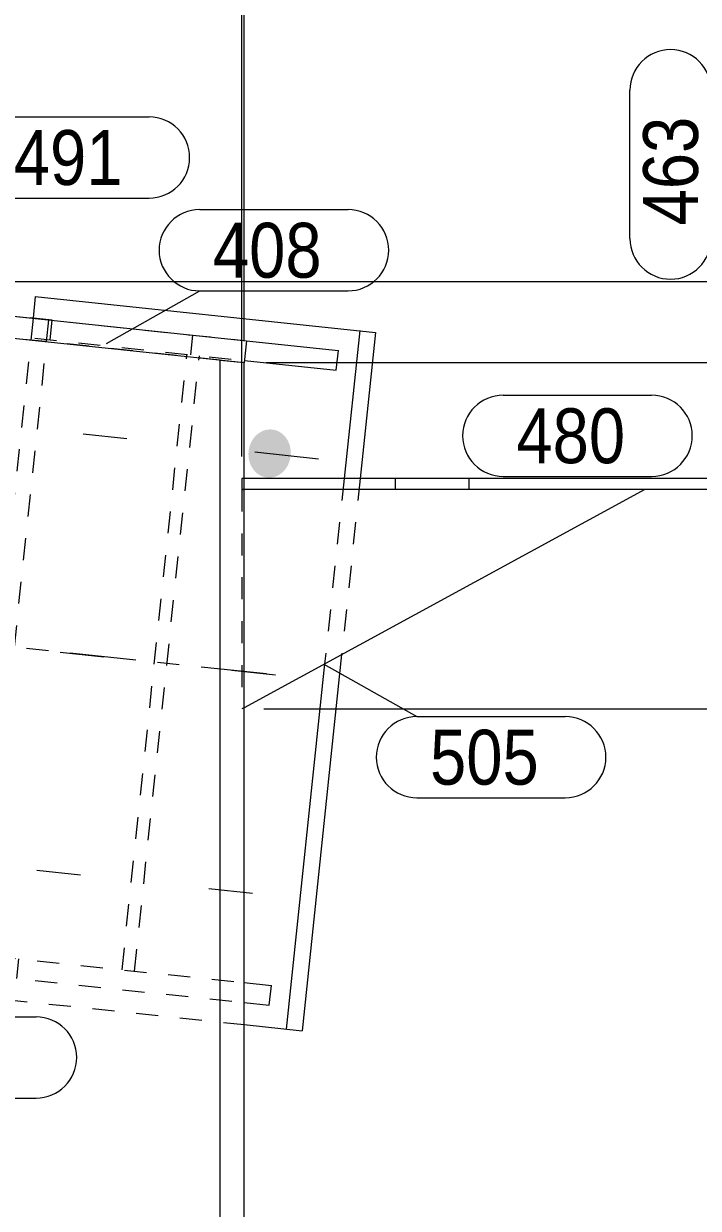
# Model space of a CAD drawing. Header units: millimetres. Extents: x 2 to 579, y 0 to 825.
# Drawn here: x 303.3 to 334, y 637.2 to 691.2 of the extents above; entities that cross this region are included whole.
import ezdxf

# ---------------------------------------------------------------- set-up
doc = ezdxf.new("R2010")
doc.units = ezdxf.units.MM
for name, pattern in [('XKITLINE00', [0]), ('XKITLINE01', [4, 1, -1, 1, -1]), ('XKITLINE02', [4, 2, -2]), ('XKITLINE03', [6, 3, -1, 1, -1])]:
    doc.linetypes.add(name, pattern=pattern)
for name, color, linetype, lineweight in [('Bolt', 3, 'Continuous', 0), ('Dimensions', 7, 'Continuous', 0), ('Part', 2, 'Continuous', 0), ('PartMark', 7, 'Continuous', 0)]:
    doc.layers.add(name, color=color, linetype=linetype, lineweight=lineweight)
doc.styles.add('ARIAL', font='ARIAL.TTF')

# ---------------------------------------------------------------- blocks, each defined once
blk = doc.blocks.new('*A17')
at = {"layer": 'Bolt'}
blk.add_hatch(color=3, dxfattribs=at).paths.add_polyline_path([(315.423, 671.507), (315.419, 671.48), (315.415, 671.454), (315.41, 671.427), (315.405, 671.401), (315.399, 671.374), (315.392, 671.348), (315.385, 671.322), (315.378, 671.296), (315.37, 671.271), (315.361, 671.246), (315.352, 671.221), (315.342, 671.196), (315.332, 671.171), (315.321, 671.147), (315.309, 671.123), (315.297, 671.099), (315.285, 671.076), (315.272, 671.053), (315.259, 671.03), (315.245, 671.008), (315.231, 670.986), (315.216, 670.964), (315.201, 670.943), (315.185, 670.922), (315.169, 670.902), (315.153, 670.882), (315.136, 670.863), (315.119, 670.844), (315.101, 670.825), (315.083, 670.807), (315.065, 670.79), (315.046, 670.773), (315.027, 670.756), (315.007, 670.74), (314.987, 670.725), (314.967, 670.71), (314.947, 670.696), (314.926, 670.682), (314.905, 670.669), (314.884, 670.656), (314.863, 670.644), (314.841, 670.633), (314.819, 670.622), (314.797, 670.612), (314.774, 670.603), (314.752, 670.594), (314.729, 670.585), (314.706, 670.578), (314.683, 670.571), (314.66, 670.564), (314.637, 670.558), (314.614, 670.553), (314.59, 670.549), (314.567, 670.545), (314.543, 670.542), (314.52, 670.54), (314.496, 670.538), (314.472, 670.537), (314.449, 670.536), (314.425, 670.536), (314.402, 670.537), (314.378, 670.539), (314.354, 670.541), (314.331, 670.543), (314.308, 670.547), (314.284, 670.551), (314.261, 670.556), (314.238, 670.561), (314.215, 670.567), (314.193, 670.574), (314.17, 670.581), (314.148, 670.589), (314.125, 670.598), (314.104, 670.607), (314.082, 670.617), (314.06, 670.628), (314.039, 670.639), (314.018, 670.65), (313.997, 670.663), (313.977, 670.675), (313.957, 670.689), (313.937, 670.703), (313.917, 670.717), (313.898, 670.733), (313.879, 670.748), (313.861, 670.764), (313.843, 670.781), (313.825, 670.798), (313.807, 670.816), (313.79, 670.834), (313.774, 670.853), (313.758, 670.872), (313.742, 670.892), (313.727, 670.912), (313.712, 670.932), (313.698, 670.953), (313.684, 670.975), (313.67, 670.996), (313.657, 671.019), (313.645, 671.041), (313.633, 671.064), (313.621, 671.087), (313.61, 671.111), (313.6, 671.135), (313.59, 671.159), (313.581, 671.183), (313.572, 671.208), (313.564, 671.233), (313.556, 671.258), (313.549, 671.284), (313.542, 671.309), (313.536, 671.335), (313.53, 671.361), (313.525, 671.387), (313.521, 671.414), (313.517, 671.44), (313.514, 671.467), (313.511, 671.493), (313.509, 671.52), (313.508, 671.547), (313.507, 671.574), (313.506, 671.601), (313.507, 671.628), (313.507, 671.655), (313.509, 671.682), (313.511, 671.709), (313.513, 671.735), (313.516, 671.762), (313.52, 671.789), (313.524, 671.816), (313.529, 671.842), (313.535, 671.869), (313.541, 671.895), (313.547, 671.921), (313.554, 671.947), (313.562, 671.973), (313.57, 671.998), (313.579, 672.024), (313.588, 672.049), (313.598, 672.074), (313.608, 672.098), (313.619, 672.122), (313.63, 672.146), (313.642, 672.17), (313.655, 672.194), (313.667, 672.217), (313.681, 672.239), (313.694, 672.262), (313.709, 672.284), (313.723, 672.305), (313.739, 672.326), (313.754, 672.347), (313.77, 672.367), (313.787, 672.387), (313.804, 672.407), (313.821, 672.426), (313.839, 672.444), (313.857, 672.462), (313.875, 672.479), (313.894, 672.496), (313.913, 672.513), (313.932, 672.529), (313.952, 672.544), (313.972, 672.559), (313.993, 672.573), (314.013, 672.587), (314.034, 672.6), (314.056, 672.613), (314.077, 672.625), (314.099, 672.636), (314.121, 672.647), (314.143, 672.657), (314.165, 672.667), (314.188, 672.676), (314.21, 672.684), (314.233, 672.692), (314.256, 672.699), (314.279, 672.705), (314.303, 672.711), (314.326, 672.716), (314.349, 672.72), (314.373, 672.724), (314.396, 672.727), (314.42, 672.73), (314.444, 672.731), (314.467, 672.733), (314.491, 672.733), (314.515, 672.733), (314.538, 672.732), (314.562, 672.731), (314.585, 672.729), (314.609, 672.726), (314.632, 672.722), (314.655, 672.718), (314.678, 672.713), (314.701, 672.708), (314.724, 672.702), (314.747, 672.695), (314.77, 672.688), (314.792, 672.68), (314.814, 672.671), (314.836, 672.662), (314.858, 672.652), (314.879, 672.642), (314.901, 672.631), (314.922, 672.619), (314.942, 672.607), (314.963, 672.594), (314.983, 672.58), (315.003, 672.566), (315.022, 672.552), (315.042, 672.537), (315.061, 672.521), (315.079, 672.505), (315.097, 672.488), (315.115, 672.471), (315.132, 672.453), (315.149, 672.435), (315.166, 672.416), (315.182, 672.397), (315.198, 672.377), (315.213, 672.357), (315.228, 672.337), (315.242, 672.316), (315.256, 672.294), (315.269, 672.273), (315.282, 672.251), (315.295, 672.228), (315.307, 672.205), (315.318, 672.182), (315.329, 672.158), (315.34, 672.135), (315.35, 672.11), (315.359, 672.086), (315.368, 672.061), (315.376, 672.036), (315.384, 672.011), (315.391, 671.986), (315.398, 671.96), (315.404, 671.934), (315.409, 671.908), (315.414, 671.882), (315.419, 671.856), (315.422, 671.829), (315.426, 671.803), (315.428, 671.776), (315.43, 671.749), (315.432, 671.722), (315.433, 671.695), (315.433, 671.668), (315.433, 671.641), (315.432, 671.614), (315.431, 671.588), (315.429, 671.561), (315.426, 671.534)], flags=17)
at = {"layer": 'Bolt', "color": 3, "linetype": 'XKITLINE02', "lineweight": 0}
for p, q in [((305.968, 672.531), (308.864, 672.226)), ((304.92, 662.586), (307.815, 662.281)), ((312.745, 661.761), (315.641, 661.456)), ((303.871, 652.642), (306.766, 652.336)), ((311.696, 651.816), (314.592, 651.511))]:
    blk.add_line(p, q, dxfattribs=at)
at = {"layer": 'Bolt', "color": 3, "linetype": 'XKITLINE00', "lineweight": 0}
blk.add_line((313.794, 671.706), (316.69, 671.4), dxfattribs=at)
blk = doc.blocks.new('*A19')
at = {"layer": 'Part', "color": 7, "linetype": 'XKITLINE01', "lineweight": 0}
blk.add_line((312.21, 675.895), (279.41, 679.355), dxfattribs=at)
at = {"layer": 'Part', "color": 2, "linetype": 'XKITLINE00', "lineweight": 0}
for p, q in [((312.21, 595.907), (312.21, 675.895)), ((312.21, 675.895), (313.31, 675.779)), ((313.31, 595.907), (313.31, 675.779))]:
    blk.add_line(p, q, dxfattribs=at)
blk = doc.blocks.new('*A21')
at = {"layer": 'Part', "color": 7, "linetype": 'XKITLINE01', "lineweight": 0}
for p, q in [((331.569, 669.996), (313.205, 669.995)), ((313.205, 669.995), (313.205, 659.995)), ((331.568, 669.995), (331.569, 669.996)), ((331.569, 669.996), (331.568, 669.995)), ((313.31, 660.052), (313.205, 659.995))]:
    blk.add_line(p, q, dxfattribs=at)
at = {"layer": 'Part', "color": 2, "linetype": 'XKITLINE00', "lineweight": 0}
blk.add_line((331.568, 669.995), (313.31, 660.052), dxfattribs=at)
blk = doc.blocks.new('*A22')
at = {"layer": 'Part', "color": 7, "linetype": 'XKITLINE01', "lineweight": 0}
for p, q in [((313.31, 670.495), (313.205, 670.495)), ((313.205, 670.495), (313.205, 669.995)), ((323.56, 669.995), (323.56, 670.495)), ((313.205, 669.995), (313.31, 669.995))]:
    blk.add_line(p, q, dxfattribs=at)
at = {"layer": 'Part', "color": 2, "linetype": 'XKITLINE00', "lineweight": 0}
for p, q in [((341.408, 670.495), (313.31, 670.495)), ((320.21, 669.995), (320.21, 670.495)), ((335.125, 669.995), (335.125, 670.495)), ((341.408, 669.995), (341.408, 670.495)), ((341.408, 669.995), (313.31, 669.995))]:
    blk.add_line(p, q, dxfattribs=at)
blk = doc.blocks.new('*A24')
at = {"layer": 'Part', "color": 7, "linetype": 'XKITLINE01', "lineweight": 0}
for p, q in [((278.31, 679.471), (278.415, 680.465)), ((278.415, 680.465), (300.834, 678.101)), ((292.568, 677.967), (278.31, 679.471))]:
    blk.add_line(p, q, dxfattribs=at)
at = {"layer": 'Part', "color": 2, "linetype": 'XKITLINE00', "lineweight": 0}
for p, q in [((300.834, 678.101), (313.415, 676.774)), ((292.568, 677.967), (313.31, 675.779)), ((313.415, 676.774), (313.31, 675.779))]:
    blk.add_line(p, q, dxfattribs=at)
blk = doc.blocks.new('*A40')
at = {"layer": 'Part', "color": 7, "linetype": 'XKITLINE01', "lineweight": 0}
for p, q in [((293.915, 678.83), (293.821, 677.935)), ((304.56, 677.708), (293.915, 678.83)), ((300.834, 678.101), (313.415, 676.774)), ((293.821, 677.935), (313.32, 675.879)), ((304.466, 676.813), (304.56, 677.708)), ((294.146, 649.545), (297.041, 676.992)), ((302.658, 676.4), (297.041, 676.992)), ((301.919, 676.478), (301.982, 677.075)), ((302.721, 676.997), (302.658, 676.4)), ((310.882, 676.136), (310.977, 677.031)), ((294.885, 649.467), (297.78, 676.914)), ((307.746, 648.11), (310.704, 676.154)), ((308.312, 648.05), (311.27, 676.095)), ((285.985, 650.405), (285.891, 649.51)), ((285.985, 650.405), (313.31, 647.523)), ((285.891, 649.51), (313.31, 646.618)), ((301.413, 647.873), (301.508, 648.768)), ((302.952, 647.711), (303.046, 648.606))]:
    blk.add_line(p, q, dxfattribs=at)
at = {"layer": 'Part', "color": 2, "linetype": 'XKITLINE00', "lineweight": 0}
for p, q in [((313.415, 676.774), (317.603, 676.332)), ((313.32, 675.879), (317.508, 675.437)), ((317.508, 675.437), (317.603, 676.332)), ((313.31, 647.523), (314.55, 647.392)), ((314.456, 646.497), (314.55, 647.392)), ((313.31, 646.618), (314.456, 646.497))]:
    blk.add_line(p, q, dxfattribs=at)
at = {"layer": 'Part', "color": 7, "linetype": 'XKITLINE03', "lineweight": 0}
blk.add_line((314.334, 661.593), (291.168, 664.037), dxfattribs=at)
blk = doc.blocks.new('*A41')
at = {"layer": 'Part', "color": 7, "linetype": 'XKITLINE01', "lineweight": 0}
for p, q in [((301.163, 646.894), (304.519, 678.717)), ((303.691, 677.799), (300.439, 646.97)), ((317.866, 670.495), (316.975, 662.048)), ((318.598, 670.495), (317.752, 662.471)), ((300.439, 646.97), (313.31, 645.613))]:
    blk.add_line(p, q, dxfattribs=at)
at = {"layer": 'Part', "color": 2, "linetype": 'XKITLINE00', "lineweight": 0}
for p, q in [((303.795, 678.794), (303.691, 677.799)), ((303.795, 678.794), (319.301, 677.158)), ((318.577, 677.235), (317.866, 670.495)), ((319.301, 677.158), (318.598, 670.495)), ((317.752, 662.471), (315.945, 645.335)), ((316.975, 662.048), (315.221, 645.411)), ((313.31, 645.613), (315.945, 645.335))]:
    blk.add_line(p, q, dxfattribs=at)
blk = doc.blocks.new('*A109')
at = {"layer": 'Dimensions', "color": 7, "linetype": 'XKITLINE00', "lineweight": 0}
blk.add_line((314.205, 659.995), (394.21, 659.995), dxfattribs=at)
blk = doc.blocks.new('*A110')
at = {"layer": 'Dimensions', "color": 7, "linetype": 'XKITLINE00', "lineweight": 0}
blk.add_line((314.205, 659.995), (394.21, 659.995), dxfattribs=at)
blk = doc.blocks.new('*A112')
at = {"layer": 'Dimensions', "color": 7, "linetype": 'XKITLINE00', "lineweight": 0}
blk.add_line((279.31, 679.471), (394.21, 679.471), dxfattribs=at)
blk = doc.blocks.new('*A149')
at = {"layer": 'Dimensions', "color": 7, "linetype": 'XKITLINE00', "lineweight": 0}
for p, q in [((297.56, 689.501), (297.56, 716.777)), ((313.205, 671.495), (313.205, 716.777)), ((298.409, 714.775), (296.712, 713.078)), ((314.053, 714.775), (312.356, 713.078)), ((297.56, 713.927), (313.205, 713.927))]:
    blk.add_line(p, q, dxfattribs=at)
at = {"layer": 'Dimensions', "color": 3}
for p in [(297.56, 713.927), (313.205, 713.927)]:
    blk.add_point(p, dxfattribs=at)
at = {"layer": 'Dimensions', "color": 3, "style": 'ARIAL', "width": 0.85}
blk.add_text('156', height=3, dxfattribs=at).set_placement((302.045, 715.277))
blk = doc.blocks.new('*A152')
at = {"layer": 'Dimensions', "color": 7, "linetype": 'XKITLINE00', "lineweight": 0}
for p, q in [((279.31, 679.471), (366.21, 679.471)), ((314.31, 675.779), (366.21, 675.779))]:
    blk.add_line(p, q, dxfattribs=at)
blk = doc.blocks.new('*A154')
at = {"layer": 'Dimensions', "color": 7, "linetype": 'XKITLINE00', "lineweight": 0}
for p, q in [((295.81, 678.625), (295.81, 704.777)), ((313.31, 676.779), (313.31, 704.777)), ((296.658, 702.775), (294.961, 701.078)), ((314.158, 702.775), (312.461, 701.078)), ((295.81, 701.927), (313.31, 701.927))]:
    blk.add_line(p, q, dxfattribs=at)
at = {"layer": 'Dimensions', "color": 3}
for p in [(295.81, 701.927), (313.31, 701.927)]:
    blk.add_point(p, dxfattribs=at)
at = {"layer": 'Dimensions', "color": 3, "style": 'ARIAL', "width": 0.85}
blk.add_text('175', height=3, dxfattribs=at).set_placement((301.222, 703.277))
blk = doc.blocks.new('*A158')
at = {"layer": 'PartMark', "color": 7, "linetype": 'XKITLINE00', "lineweight": 0}
for p, q in [((293.187, 658.605), (297.069, 645.965)), ((297.069, 645.965), (303.832, 645.965)), ((297.069, 642.265), (303.832, 642.265))]:
    blk.add_line(p, q, dxfattribs=at)
for centre, start, end in [((297.069, 644.115), 90, 270), ((303.832, 644.115), 270, 90)]:
    blk.add_arc(centre, 1.85, start, end, dxfattribs=at)
at = {"layer": 'PartMark', "color": 3, "style": 'ARIAL', "width": 0.85}
blk.add_text('438', height=2.5, dxfattribs=at).set_placement((297.669, 642.865))
blk = doc.blocks.new('*A160')
at = {"layer": 'PartMark', "color": 7, "linetype": 'XKITLINE00', "lineweight": 0}
for p, q in [((302.214, 686.974), (308.976, 686.974)), ((297.018, 682.124), (302.214, 683.274)), ((302.214, 683.274), (308.976, 683.274))]:
    blk.add_line(p, q, dxfattribs=at)
for centre, start, end in [((302.214, 685.124), 90, 270), ((308.976, 685.124), 270, 90)]:
    blk.add_arc(centre, 1.85, start, end, dxfattribs=at)
at = {"layer": 'PartMark', "color": 3, "style": 'ARIAL', "width": 0.85}
blk.add_text('491', height=2.5, dxfattribs=at).set_placement((302.814, 683.874))
blk = doc.blocks.new('*A161')
at = {"layer": 'PartMark', "color": 7, "linetype": 'XKITLINE00', "lineweight": 0}
for p, q in [((311.285, 682.75), (318.047, 682.75)), ((307.042, 676.657), (311.285, 679.05)), ((311.285, 679.05), (318.047, 679.05))]:
    blk.add_line(p, q, dxfattribs=at)
for centre, start, end in [((311.285, 680.9), 90, 270), ((318.047, 680.9), 270, 90)]:
    blk.add_arc(centre, 1.85, start, end, dxfattribs=at)
at = {"layer": 'PartMark', "color": 3, "style": 'ARIAL', "width": 0.85}
blk.add_text('408', height=2.5, dxfattribs=at).set_placement((311.885, 679.65))
blk = doc.blocks.new('*A163')
at = {"layer": 'PartMark', "color": 7, "linetype": 'XKITLINE00', "lineweight": 0}
for p, q in [((325.113, 674.295), (331.875, 674.295)), ((325.113, 670.595), (331.875, 670.595))]:
    blk.add_line(p, q, dxfattribs=at)
for centre, start, end in [((325.113, 672.445), 90, 270), ((331.875, 672.445), 270, 90)]:
    blk.add_arc(centre, 1.85, start, end, dxfattribs=at)
at = {"layer": 'PartMark', "color": 3, "style": 'ARIAL', "width": 0.85}
blk.add_text('480', height=2.5, dxfattribs=at).set_placement((325.713, 671.195))
blk = doc.blocks.new('*A164')
at = {"layer": 'PartMark', "color": 7, "linetype": 'XKITLINE00', "lineweight": 0}
for p, q in [((316.935, 662.04), (321.178, 659.647)), ((321.178, 659.647), (327.94, 659.647)), ((321.178, 655.947), (327.94, 655.947))]:
    blk.add_line(p, q, dxfattribs=at)
for centre, start, end in [((321.178, 657.797), 90, 270), ((327.94, 657.797), 270, 90)]:
    blk.add_arc(centre, 1.85, start, end, dxfattribs=at)
at = {"layer": 'PartMark', "color": 3, "style": 'ARIAL', "width": 0.85}
blk.add_text('505', height=2.5, dxfattribs=at).set_placement((321.778, 656.547))
blk = doc.blocks.new('*A165')
at = {"layer": 'PartMark', "color": 7, "linetype": 'XKITLINE00', "lineweight": 0}
for p, q in [((330.888, 681.432), (330.888, 688.195)), ((334.588, 681.432), (334.588, 688.195))]:
    blk.add_line(p, q, dxfattribs=at)
for centre, start, end in [((332.738, 688.195), 0, 180), ((332.738, 681.432), 180, 0)]:
    blk.add_arc(centre, 1.85, start, end, dxfattribs=at)
at = {"layer": 'PartMark', "color": 3, "style": 'ARIAL', "width": 0.85}
blk.add_text('463', height=2.5, rotation=90.0002, dxfattribs=at).set_placement((333.988, 682.032))

msp = doc.modelspace()

# ---------------------------------------------------------------- block references
at = {"lineweight": 0}
for name in ['*A149', '*A154', '*A165', '*A160', '*A112', '*A152', '*A161', '*A24', '*A40', '*A41', '*A163', '*A110', '*A17', '*A22', '*A21', '*A109', '*A164', '*A158']:
    msp.add_blockref(name, (0, 0), dxfattribs=at)
at = {"layer": 'Part', "lineweight": 0}
msp.add_blockref('*A19', (0, 0), dxfattribs=at)

doc.saveas('drawing.dxf')
